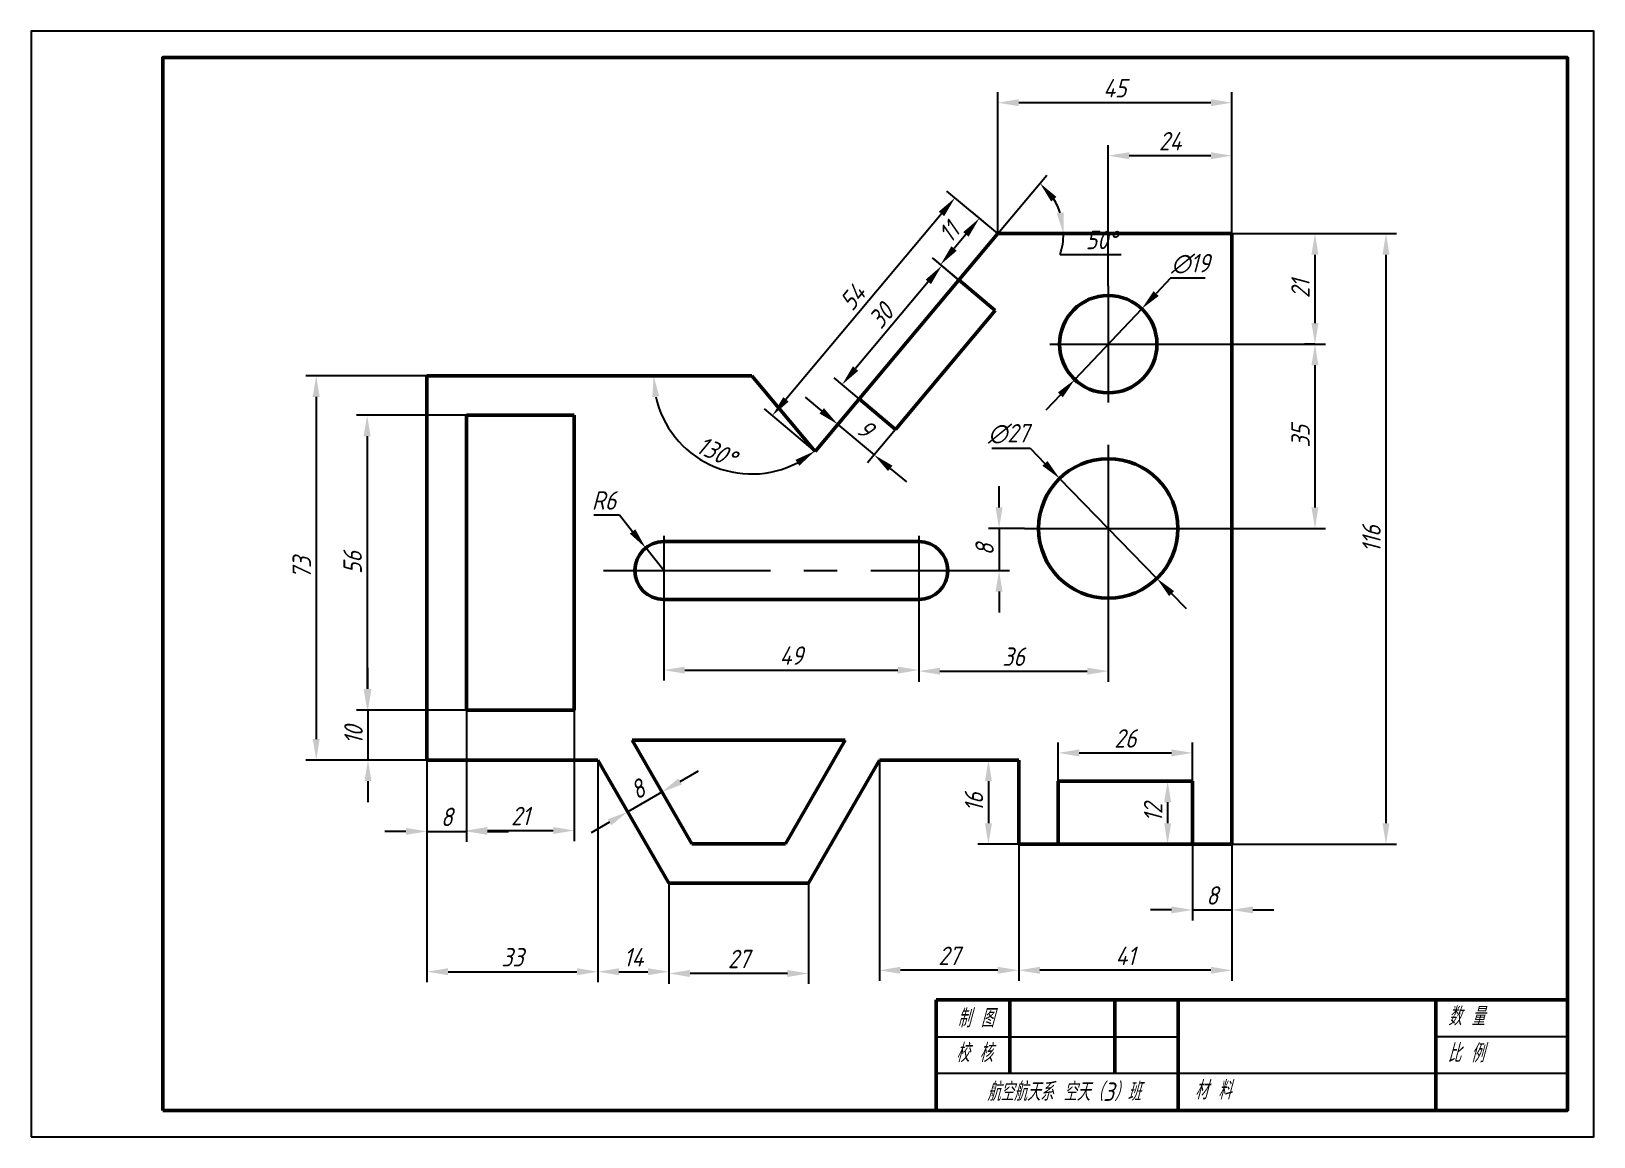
# Model space of a CAD drawing. Header units: millimetres. Extents: x 1 to 2971, y 6 to 1476.
# Drawn here: x 2674 to 2971, y 5.6 to 215.6 of the extents above; entities that cross this region are included whole.
import ezdxf

# ---------------------------------------------------------------- set-up
doc = ezdxf.new("R2010")
doc.units = ezdxf.units.MM
doc.linetypes.add('CENTER', pattern=[50.8, 31.75, -6.35, 6.35, -6.35])
for name, color, linetype, lineweight in [('尺寸标注', 7, 'Continuous', 25), ('文字标注', 7, 'Continuous', 25), ('点画线', 1, 'CENTER', 25), ('粗实线', 7, 'Continuous', 50), ('细实线', 3, 'Continuous', 25)]:
    doc.layers.add(name, color=color, linetype=linetype, lineweight=lineweight)
doc.styles.add('国标汉字', font='gbeitc.shx', dxfattribs={"height": 3.5, "bigfont": 'gbcbig.shx'})

msp = doc.modelspace()

# ---------------------------------------------------------------- linework, layer by layer
at = {"layer": '尺寸标注'}
for p, q in [((2857.69, 177.2), (2857.69, 204.08)), ((2898.19, 202.08), (2861.69, 202.08)), ((2902.19, 177.2), (2902.19, 204.08)), ((2878.69, 167.3), (2878.69, 194.01)), ((2902.19, 177.2), (2902.19, 194.01)), ((2898.19, 192.01), (2882.69, 192.01)), ((2857.69, 177.2), (2867.01, 188.31)), ((2857.69, 177.2), (2848.03, 185.3)), ((2857.69, 177.2), (2852.67, 181.41)), ((2846.99, 180.95), (2817.42, 145.71)), ((2851.63, 177.06), (2849.38, 174.38)), ((2902.19, 177.2), (2919.98, 177.2)), ((2902.19, 177.2), (2933.48, 177.2)), ((2850.3, 168.39), (2845.28, 172.6)), ((2850.27, 168.41), (2845.52, 172.39)), ((2869.55, 173.25), (2881.17, 173.25)), ((2917.98, 173.2), (2917.98, 160.2)), ((2931.48, 173.2), (2931.48, 65.2)), ((2844.48, 168.04), (2830.66, 151.57)), ((2890.55, 168.73), (2887.8, 165.82)), ((2897.09, 168.73), (2890.55, 168.73)), ((2872.33, 149.48), (2885.05, 162.92)), ((2889.79, 156.2), (2919.98, 156.2)), ((2917.98, 156.2), (2915.98, 156.2)), ((2917.98, 152.2), (2917.98, 125.2)), ((2749.19, 150.2), (2726.14, 150.2)), ((2831.31, 145.81), (2826.56, 149.79)), ((2728.14, 146.2), (2728.14, 81.2)), ((2824.22, 143.54), (2821.16, 146.11)), ((2831.33, 145.79), (2826, 139.44)), ((2869.58, 146.57), (2866.83, 143.67)), ((2756.69, 142.7), (2735.81, 142.7)), ((2822.98, 135.83), (2813.32, 143.93)), ((2827.29, 140.97), (2834.18, 135.18)), ((2838.23, 140), (2832.9, 133.65)), ((2737.81, 138.7), (2737.81, 90.7)), ((2856.59, 136.42), (2863.87, 136.42)), ((2863.87, 136.42), (2866.66, 133.56)), ((2837.25, 132.61), (2840.31, 130.04)), ((2887.93, 111.7), (2869.45, 130.69)), ((2857.93, 125.2), (2857.93, 129.2)), ((2780.91, 123.76), (2785.78, 123.76)), ((2785.78, 123.76), (2788.27, 120.63)), ((2862.79, 121.2), (2855.93, 121.2)), ((2857.93, 121.2), (2857.93, 113.2)), ((2894.59, 121.2), (2919.98, 121.2)), ((2794.19, 113.2), (2790.76, 117.5)), ((2854.14, 113.2), (2859.93, 113.2)), ((2794.19, 107.7), (2794.19, 92.29)), ((2842.69, 107.7), (2842.69, 92.09)), ((2842.69, 107.7), (2842.69, 92.29)), ((2857.93, 109.2), (2857.93, 105.2)), ((2878.69, 107.7), (2878.69, 92.09)), ((2890.72, 108.84), (2893.51, 105.97)), ((2737.98, 90.7), (2737.98, 94.7)), ((2798.19, 94.29), (2838.69, 94.29)), ((2846.69, 94.09), (2874.69, 94.09)), ((2756.69, 86.7), (2735.81, 86.7)), ((2756.69, 86.7), (2735.98, 86.7)), ((2737.98, 86.7), (2737.98, 77.2)), ((2756.69, 86.7), (2756.69, 61.82)), ((2756.69, 86.7), (2756.69, 61.65)), ((2777.19, 86.7), (2777.19, 61.82)), ((2869.19, 73.2), (2869.19, 80.56)), ((2894.69, 73.2), (2894.69, 80.56)), ((2873.19, 78.56), (2890.69, 78.56)), ((2749.19, 77.2), (2726.14, 77.2)), ((2756.69, 77.2), (2735.98, 77.2)), ((2749.19, 77.2), (2749.19, 61.65)), ((2749.19, 77.2), (2749.19, 34.99)), ((2781.69, 77.2), (2781.69, 34.99)), ((2781.69, 77.2), (2781.69, 34.99)), ((2797.31, 73.13), (2800.78, 75.13)), ((2835.19, 77.2), (2835.19, 35.26)), ((2861.69, 77.2), (2853.91, 77.2)), ((2737.98, 73.2), (2737.98, 69.2)), ((2855.91, 73.2), (2855.91, 65.2)), ((2894.69, 73.2), (2887.97, 73.2)), ((2787.36, 67.38), (2786.36, 69.11)), ((2793.85, 71.13), (2787.36, 67.38)), ((2793.85, 71.13), (2794.85, 69.4)), ((2889.97, 69.2), (2889.97, 65.2)), ((2783.89, 65.38), (2780.43, 63.38)), ((2745.19, 63.65), (2741.19, 63.65)), ((2749.19, 63.65), (2756.69, 63.65)), ((2760.69, 63.82), (2773.19, 63.82)), ((2760.69, 63.65), (2764.69, 63.65)), ((2861.69, 61.2), (2853.91, 61.2)), ((2861.69, 61.2), (2861.69, 35.26)), ((2861.69, 61.2), (2861.69, 35.26)), ((2894.69, 61.2), (2887.97, 61.2)), ((2894.69, 61.2), (2894.69, 46.73)), ((2902.19, 61.2), (2902.19, 46.73)), ((2902.19, 61.2), (2902.19, 35.26)), ((2902.19, 61.2), (2933.48, 61.2)), ((2795.19, 53.81), (2795.19, 34.99)), ((2795.19, 53.81), (2795.19, 34.66)), ((2821.69, 53.81), (2821.69, 34.66)), ((2890.69, 48.73), (2886.69, 48.73)), ((2894.69, 48.73), (2902.19, 48.73)), ((2906.19, 48.73), (2910.19, 48.73)), ((2753.19, 36.99), (2777.69, 36.99)), ((2785.69, 36.99), (2791.19, 36.99)), ((2817.69, 36.66), (2799.19, 36.66)), ((2857.69, 37.26), (2839.19, 37.26)), ((2898.19, 37.26), (2865.69, 37.26))]:
    msp.add_line(p, q, dxfattribs=at)
for centre, radius, start, end in [((2857.69, 177.2), 12.5, 18.4099, 31.5901), ((2857.69, 177.2), 12.5, 341.5901, 0), ((2810.92, 150.2), 18.66, 192.3053, 297.6947)]:
    msp.add_arc(centre, radius, start, end, dxfattribs=at)
for points in [[(2861.69, 202.74), (2861.69, 201.41), (2857.69, 202.08)], [(2898.19, 202.74), (2898.19, 201.41), (2902.19, 202.08)], [(2882.69, 192.67), (2882.69, 191.34), (2878.69, 192.01)], [(2898.19, 192.67), (2898.19, 191.34), (2902.19, 192.01)], [(2867.83, 183.31), (2868.84, 184.18), (2865.72, 186.77)], [(2846.48, 181.38), (2847.5, 180.52), (2849.56, 184.01)], [(2870.21, 181.25), (2868.89, 181.04), (2870.19, 177.2)], [(2851.12, 177.49), (2852.14, 176.63), (2854.2, 180.12)], [(2917.31, 173.2), (2918.64, 173.2), (2917.98, 177.2)], [(2930.81, 173.2), (2932.15, 173.2), (2931.48, 177.2)], [(2848.87, 174.81), (2849.89, 173.95), (2846.81, 171.31)], [(2843.97, 168.47), (2844.99, 167.61), (2847.05, 171.11)], [(2887.31, 166.28), (2888.28, 165.36), (2885.05, 162.92)], [(2917.31, 160.2), (2918.64, 160.2), (2917.98, 156.2)], [(2917.31, 152.2), (2918.64, 152.2), (2917.98, 156.2)], [(2830.15, 152), (2831.17, 151.14), (2828.09, 148.51)], [(2727.47, 146.2), (2728.8, 146.2), (2728.14, 150.2)], [(2792.03, 146.15), (2793.35, 146.29), (2792.26, 150.2)], [(2869.1, 147.03), (2870.06, 146.12), (2872.33, 149.48)], [(2816.91, 146.14), (2817.93, 145.28), (2814.85, 142.65)], [(2737.14, 138.7), (2738.48, 138.7), (2737.81, 142.7)], [(2824.65, 144.05), (2823.8, 143.03), (2827.29, 140.97)], [(2819.22, 134.23), (2819.97, 133.12), (2822.92, 135.9)], [(2837.68, 133.12), (2836.82, 132.1), (2834.18, 135.18)], [(2867.13, 134.02), (2866.18, 133.09), (2869.45, 130.69)], [(2857.27, 125.2), (2858.6, 125.2), (2857.93, 121.2)], [(2917.31, 125.2), (2918.64, 125.2), (2917.98, 121.2)], [(2788.79, 121.04), (2787.75, 120.21), (2790.76, 117.5)], [(2857.27, 109.2), (2858.6, 109.2), (2857.93, 113.2)], [(2891.2, 109.3), (2890.24, 108.37), (2887.93, 111.7)], [(2798.19, 94.96), (2798.19, 93.62), (2794.19, 94.29)], [(2838.69, 94.96), (2838.69, 93.62), (2842.69, 94.29)], [(2846.69, 94.75), (2846.69, 93.42), (2842.69, 94.09)], [(2874.69, 94.75), (2874.69, 93.42), (2878.69, 94.09)], [(2737.14, 90.7), (2738.48, 90.7), (2737.81, 86.7)], [(2737.31, 90.7), (2738.64, 90.7), (2737.98, 86.7)], [(2727.47, 81.2), (2728.8, 81.2), (2728.14, 77.2)], [(2873.19, 79.23), (2873.19, 77.89), (2869.19, 78.56)], [(2890.69, 79.23), (2890.69, 77.89), (2894.69, 78.56)], [(2737.31, 73.2), (2738.64, 73.2), (2737.98, 77.2)], [(2855.25, 73.2), (2856.58, 73.2), (2855.91, 77.2)], [(2796.98, 73.71), (2797.65, 72.55), (2793.85, 71.13)], [(2889.31, 69.2), (2890.64, 69.2), (2889.97, 73.2)], [(2783.56, 65.96), (2784.22, 64.8), (2787.36, 67.38)], [(2745.19, 64.32), (2745.19, 62.99), (2749.19, 63.65)], [(2760.69, 64.49), (2760.69, 63.15), (2756.69, 63.82)], [(2760.69, 64.32), (2760.69, 62.99), (2756.69, 63.65)], [(2773.19, 64.49), (2773.19, 63.15), (2777.19, 63.82)], [(2855.25, 65.2), (2856.58, 65.2), (2855.91, 61.2)], [(2889.31, 65.2), (2890.64, 65.2), (2889.97, 61.2)], [(2930.81, 65.2), (2932.15, 65.2), (2931.48, 61.2)], [(2890.69, 49.4), (2890.69, 48.06), (2894.69, 48.73)], [(2906.19, 49.4), (2906.19, 48.06), (2902.19, 48.73)], [(2753.19, 37.66), (2753.19, 36.33), (2749.19, 36.99)], [(2777.69, 37.66), (2777.69, 36.33), (2781.69, 36.99)], [(2785.69, 37.66), (2785.69, 36.33), (2781.69, 36.99)], [(2791.19, 37.66), (2791.19, 36.33), (2795.19, 36.99)], [(2799.19, 37.33), (2799.19, 35.99), (2795.19, 36.66)], [(2817.69, 37.33), (2817.69, 35.99), (2821.69, 36.66)], [(2839.19, 37.93), (2839.19, 36.6), (2835.19, 37.26)], [(2857.69, 37.93), (2857.69, 36.6), (2861.69, 37.26)], [(2865.69, 37.93), (2865.69, 36.6), (2861.69, 37.26)], [(2898.19, 37.93), (2898.19, 36.6), (2902.19, 37.26)]]:
    msp.add_solid(points, dxfattribs=at)
at = {"layer": '点画线'}
for p, q in [((2878.69, 167.3), (2878.69, 145.1)), ((2867.59, 156.2), (2889.79, 156.2)), ((2878.69, 137.1), (2878.69, 105.3)), ((2794.19, 119.8), (2794.19, 106.6)), ((2842.69, 119.8), (2842.69, 106.6)), ((2862.79, 121.2), (2894.59, 121.2)), ((2782.74, 113.2), (2854.14, 113.2))]:
    msp.add_line(p, q, dxfattribs=at)
at = {"layer": '粗实线'}
for p, q in [((2857.69, 177.2), (2822.98, 135.83)), ((2857.69, 177.2), (2902.19, 177.2)), ((2902.19, 177.2), (2902.19, 61.2)), ((2850.27, 168.41), (2857.19, 162.6)), ((2857.19, 162.6), (2838.23, 140)), ((2749.19, 77.2), (2749.19, 150.2)), ((2749.19, 150.2), (2810.92, 150.2)), ((2810.92, 150.2), (2822.98, 135.83)), ((2838.23, 140), (2831.33, 145.79)), ((2777.19, 142.7), (2756.69, 142.7)), ((2756.69, 142.7), (2756.69, 86.7)), ((2777.19, 86.7), (2777.19, 142.7)), ((2794.19, 118.7), (2842.69, 118.7)), ((2842.69, 107.7), (2794.19, 107.7)), ((2756.69, 86.7), (2777.19, 86.7)), ((2799.52, 61.31), (2788.18, 80.95)), ((2788.18, 80.95), (2828.69, 80.95)), ((2817.36, 61.31), (2828.69, 80.95)), ((2781.69, 77.2), (2749.19, 77.2)), ((2795.19, 53.81), (2781.69, 77.2)), ((2821.69, 53.81), (2835.19, 77.2)), ((2861.69, 77.2), (2835.19, 77.2)), ((2861.69, 61.2), (2861.69, 77.2)), ((2894.69, 73.2), (2869.19, 73.2)), ((2869.19, 73.2), (2869.19, 61.2)), ((2894.69, 61.2), (2894.69, 73.2)), ((2817.36, 61.31), (2799.52, 61.31)), ((2902.19, 61.2), (2861.69, 61.2)), ((2821.69, 53.81), (2795.19, 53.81)), ((2965.97, 31.65), (2845.97, 31.65)), ((2845.97, 31.65), (2845.97, 10.65)), ((2859.97, 17.65), (2859.97, 31.65)), ((2879.97, 17.65), (2879.97, 31.65)), ((2891.97, 10.65), (2891.97, 31.65)), ((2940.97, 10.65), (2940.97, 31.65))]:
    msp.add_line(p, q, dxfattribs=at)
msp.add_lwpolyline([(2698.97, 10.65), (2965.97, 10.65), (2965.97, 210.65), (2698.97, 210.65)], close=True, dxfattribs=at)
for centre, radius in [((2878.69, 156.2), 9.25), ((2878.69, 121.2), 13.25)]:
    msp.add_circle(centre, radius, dxfattribs=at)
for centre, start, end in [((2794.19, 113.2), 90, 270), ((2842.69, 113.2), 270, 90)]:
    msp.add_arc(centre, 5.5, start, end, dxfattribs=at)
at = {"layer": '细实线'}
for p, q in [((2845.97, 24.65), (2891.97, 24.65)), ((2965.97, 24.65), (2940.97, 24.65)), ((2965.97, 17.65), (2845.97, 17.65))]:
    msp.add_line(p, q, dxfattribs=at)
msp.add_lwpolyline([(2673.97, 5.65), (2970.97, 5.65), (2970.97, 215.65), (2673.97, 215.65)], close=True, dxfattribs=at)

# ---------------------------------------------------------------- texts
at = {"layer": '尺寸标注', "char_height": 3.5, "attachment_point": 5, "style": '国标汉字'}
for s, insert in [('45', (2879.94, 204.83)), ('24', (2890.44, 194.76)), ('50°', (2877.36, 176)), ('∅19', (2894.32, 171.48)), ('∅27', (2859.73, 139.17)), ('R6', (2782.84, 126.51)), ('49', (2818.44, 97.04)), ('36', (2860.69, 96.84)), ('26', (2881.94, 81.31)), ('21', (2766.94, 66.57)), ('8', (2752.94, 66.4)), ('8', (2898.44, 51.48)), ('27', (2848.44, 40.01)), ('41', (2881.94, 40.01)), ('33', (2765.44, 39.74)), ('14', (2788.44, 39.74)), ('27', (2808.44, 39.41))]:
    msp.add_mtext(s, dxfattribs=dict(at, insert=insert))
for s, insert, rotation in [('11', (2848.4, 177.49), 50), ('54', (2830.1, 165.1), 50), ('21', (2915.23, 166.7), 90), ('30', (2835.47, 161.58), 50), ('9', (2832.5, 140.18), 320), ('35', (2915.23, 138.7), 90), ('130°', (2804.2, 135.78), 335), ('116', (2928.73, 119.2), 90), ('8', (2855.18, 117.2), 90), ('73', (2725.39, 113.7), 90), ('56', (2735.06, 114.7), 90), ('10', (2735.23, 81.95), 90), ('8', (2789.23, 71.64), 30), ('16', (2853.16, 69.2), 90), ('12', (2887.22, 67.2), 90)]:
    msp.add_mtext(s, dxfattribs=dict(at, insert=insert, rotation=rotation))
at = {"layer": '文字标注', "style": '国标汉字'}
for s, p in [('制 图', (2850.01, 26.41)), ('数 量', (2943.29, 26.76)), ('校 核', (2849.74, 19.81)), ('比 例', (2943.18, 19.77)), ('航空航天系 空天（3）班', (2855.64, 12.45)), ('材 料', (2895.12, 12.74))]:
    msp.add_text(s, height=3.5, dxfattribs=at).set_placement(p)

doc.saveas('drawing.dxf')
